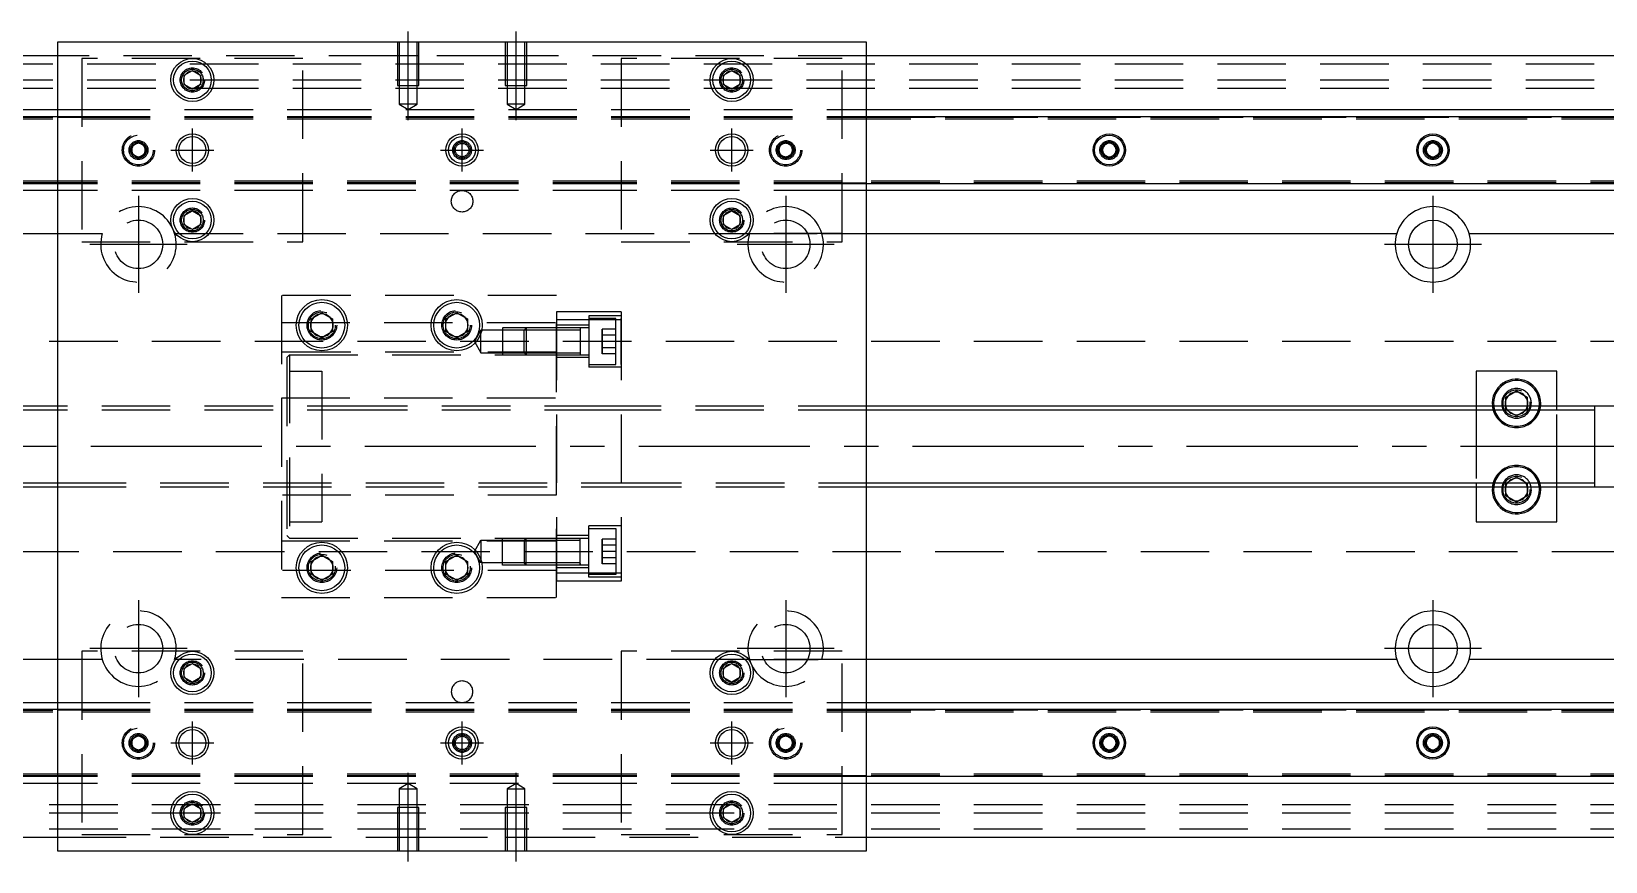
# Model space of a CAD drawing. Extents: x -12 to 725, y -279 to 77.
# Drawn here: x 180.2 to 472, y -77 to 77 of the extents above; entities that cross this region are included whole.
import ezdxf

# ---------------------------------------------------------------- set-up
doc = ezdxf.new("R2010")
doc.units = 0
doc.linetypes.add('CENTER', pattern=[50.8, 31.75, -6.35, 6.35, -6.35])
doc.linetypes.add('DASHED', pattern=[19.05, 12.7, -6.35])
doc.layers.get('0').update_dxf_attribs({"linetype": 'CONTINUOUS'})
doc.layers.add('CENTER', color=1, linetype='CENTER')

msp = doc.modelspace()

# ---------------------------------------------------------------- linework, layer by layer
at = {"color": 7, "linetype": 'CONTINUOUS'}
for p, q in [((185, 75), (185, -75)), ((335, 75), (185, 75)), ((335, -75), (335, 75)), ((185, 72.5), (0, 72.5)), ((520, 72.5), (335, 72.5)), ((208.5, 68.866026), (210, 69.73205)), ((208.5, 67.133974), (208.5, 68.866026)), ((210, 66.26795), (208.5, 67.133974)), ((210, 69.73205), (211.5, 68.866026)), ((211.5, 67.133974), (210, 66.26795)), ((211.5, 68.866026), (211.5, 67.133974)), ((308.5, 68.866026), (310, 69.73205)), ((308.5, 67.133974), (308.5, 68.866026)), ((310, 66.26795), (308.5, 67.133974)), ((310, 69.73205), (311.5, 68.866026)), ((311.5, 67.133974), (310, 66.26795)), ((311.5, 68.866026), (311.5, 67.133974)), ((0, 62.5), (185, 62.5)), ((335, 62.5), (520, 62.5)), ((0, 61.247728), (185, 61.247728)), ((335, 61.247728), (520, 61.247728)), ((378.75, 55.721688), (380, 56.443376)), ((378.75, 54.278312), (378.75, 55.721688)), ((380, 56.443376), (381.25, 55.721688)), ((381.25, 55.721688), (381.25, 54.278312)), ((438.75, 55.721688), (440, 56.443376)), ((438.75, 54.278312), (438.75, 55.721688)), ((440, 56.443376), (441.25, 55.721688)), ((441.25, 55.721688), (441.25, 54.278312)), ((380, 53.556624), (378.75, 54.278312)), ((381.25, 54.278312), (380, 53.556624)), ((440, 53.556624), (438.75, 54.278312)), ((441.25, 54.278312), (440, 53.556624)), ((185, 48.752272), (0, 48.752272)), ((185, 47.5), (0, 47.5)), ((520, 48.752272), (335, 48.752272)), ((520, 47.5), (335, 47.5)), ((208.5, 42.866026), (210, 43.73205)), ((208.5, 41.133974), (208.5, 42.866026)), ((210, 40.26795), (208.5, 41.133974)), ((210, 43.73205), (211.5, 42.866026)), ((211.5, 41.133974), (210, 40.26795)), ((211.5, 42.866026), (211.5, 41.133974)), ((308.5, 42.866026), (310, 43.73205)), ((308.5, 41.133974), (308.5, 42.866026)), ((310, 40.26795), (308.5, 41.133974)), ((310, 43.73205), (311.5, 42.866026)), ((311.5, 41.133974), (310, 40.26795)), ((311.5, 42.866026), (311.5, 41.133974)), ((86.708204, 39.5), (185, 39.5)), ((335, 39.5), (433.291796, 39.5)), ((446.708204, 39.5), (520, 39.5)), ((232, 23.6547), (234, 24.809402)), ((232, 21.3453), (232, 23.6547)), ((234, 24.809402), (236, 23.6547)), ((236, 23.6547), (236, 21.3453)), ((257, 23.6547), (259, 24.809402)), ((257, 21.3453), (257, 23.6547)), ((259, 24.809402), (261, 23.6547)), ((261, 23.6547), (261, 21.3453)), ((234, 20.190598), (232, 21.3453)), ((236, 21.3453), (234, 20.190598)), ((259, 20.190598), (257, 21.3453)), ((261, 21.3453), (259, 20.190598)), ((463, 14), (448, 14)), ((448, 14), (448, 7.5)), ((463, 7.5), (463, 14)), ((453.5, 9.1547), (455.5, 10.309402)), ((453.5, 7.5), (453.5, 9.1547)), ((455.5, 10.309402), (457.5, 9.1547)), ((457.5, 9.1547), (457.5, 7.5)), ((185, 7.5), (40.5, 7.5)), ((470, 7.5), (335, 7.5)), ((470, 7.5), (469.995, 7.5)), ((470, -7.500006), (470, 7.500006)), ((470, 6.75), (470, 7.500006)), ((470, 6.951128), (470, 7.5)), ((475, 7.5), (470, 7.5)), ((470.005, 7.5), (470, 7.5)), ((470, -6.951128), (470, 6.951128)), ((470, -6.75), (470, 6.75)), ((40.5, -7.5), (185, -7.5)), ((335, -7.5), (470, -7.5)), ((448, -7.5), (448, -14)), ((453.5, -9.1547), (453.5, -7.5)), ((457.5, -7.5), (457.5, -9.1547)), ((463, -14), (463, -7.5)), ((469.995, -7.5), (470, -7.5)), ((470, -7.500006), (470, -6.75)), ((470, -7.5), (470, -6.951128)), ((470, -7.5), (475, -7.5)), ((470, -7.5), (470.005, -7.5)), ((455.5, -10.309402), (453.5, -9.1547)), ((457.5, -9.1547), (455.5, -10.309402)), ((448, -14), (463, -14)), ((232, -21.3453), (234, -20.190598)), ((234, -20.190598), (236, -21.3453)), ((257, -21.3453), (259, -20.190598)), ((259, -20.190598), (261, -21.3453)), ((232, -23.6547), (232, -21.3453)), ((236, -21.3453), (236, -23.6547)), ((257, -23.6547), (257, -21.3453)), ((261, -21.3453), (261, -23.6547)), ((234, -24.809402), (232, -23.6547)), ((236, -23.6547), (234, -24.809402)), ((259, -24.809402), (257, -23.6547)), ((261, -23.6547), (259, -24.809402)), ((185, -39.5), (86.708204, -39.5)), ((208.5, -41.133974), (210, -40.26795)), ((210, -40.26795), (211.5, -41.133974)), ((308.5, -41.133974), (310, -40.26795)), ((310, -40.26795), (311.5, -41.133974)), ((433.291796, -39.5), (335, -39.5)), ((520, -39.5), (446.708204, -39.5)), ((208.5, -42.866026), (208.5, -41.133974)), ((210, -43.73205), (208.5, -42.866026)), ((211.5, -42.866026), (210, -43.73205)), ((211.5, -41.133974), (211.5, -42.866026)), ((308.5, -42.866026), (308.5, -41.133974)), ((310, -43.73205), (308.5, -42.866026)), ((311.5, -42.866026), (310, -43.73205)), ((311.5, -41.133974), (311.5, -42.866026)), ((0, -47.5), (185, -47.5)), ((0, -48.752272), (185, -48.752272)), ((335, -47.5), (520, -47.5)), ((335, -48.752272), (520, -48.752272)), ((378.75, -54.278312), (380, -53.556624)), ((378.75, -55.721688), (378.75, -54.278312)), ((380, -53.556624), (381.25, -54.278312)), ((381.25, -54.278312), (381.25, -55.721688)), ((438.75, -54.278312), (440, -53.556624)), ((438.75, -55.721688), (438.75, -54.278312)), ((440, -53.556624), (441.25, -54.278312)), ((441.25, -54.278312), (441.25, -55.721688)), ((380, -56.443376), (378.75, -55.721688)), ((381.25, -55.721688), (380, -56.443376)), ((440, -56.443376), (438.75, -55.721688)), ((441.25, -55.721688), (440, -56.443376)), ((185, -61.247728), (0, -61.247728)), ((520, -61.247728), (335, -61.247728)), ((185, -62.5), (0, -62.5)), ((520, -62.5), (335, -62.5)), ((208.5, -67.133974), (210, -66.26795)), ((210, -66.26795), (211.5, -67.133974)), ((308.5, -67.133974), (310, -66.26795)), ((310, -66.26795), (311.5, -67.133974)), ((208.5, -68.866026), (208.5, -67.133974)), ((210, -69.73205), (208.5, -68.866026)), ((211.5, -68.866026), (210, -69.73205)), ((211.5, -67.133974), (211.5, -68.866026)), ((308.5, -68.866026), (308.5, -67.133974)), ((310, -69.73205), (308.5, -68.866026)), ((311.5, -68.866026), (310, -69.73205)), ((311.5, -67.133974), (311.5, -68.866026)), ((0, -72.5), (185, -72.5)), ((335, -72.5), (520, -72.5)), ((185, -75), (335, -75))]:
    msp.add_line(p, q, dxfattribs=at)
at = {"color": 3, "linetype": 'DASHED'}
for p, q in [((248.000006, 75), (248.000006, 67)), ((248.35, 75), (248.35, 67)), ((251.65, 67), (251.65, 75)), ((251.999994, 67), (251.999994, 75)), ((268.000006, 75), (268.000006, 67)), ((268.35, 75), (268.35, 67)), ((271.65, 67), (271.65, 75)), ((271.999994, 67), (271.999994, 75)), ((0, 71), (520, 71)), ((248.000006, 72.5), (185, 72.5)), ((230.5, 72), (189.5, 72)), ((189.5, 72), (189.5, 38)), ((230.5, 38), (230.5, 72)), ((251.999994, 72.5), (248.000006, 72.5)), ((268.000006, 72.5), (251.999994, 72.5)), ((271.999994, 72.5), (268.000006, 72.5)), ((335, 72.5), (271.999994, 72.5)), ((289.5, 72), (289.5, 38)), ((330.5, 72), (289.5, 72)), ((330.5, 38), (330.5, 72)), ((0, 68), (520, 68)), ((211.973226, 68.326156), (212, 68)), ((311.973226, 68.326156), (312, 68)), ((0, 66.5), (520, 66.5)), ((248.000006, 67), (251.999994, 67)), ((248.35, 67), (248.35, 63.5)), ((251.65, 63.5), (251.65, 67)), ((268.000006, 67), (271.999994, 67)), ((268.35, 67), (268.35, 63.5)), ((271.65, 63.5), (271.65, 67)), ((185, 62.5), (189.5, 62.5)), ((189.5, 62.5), (230.5, 62.5)), ((230.5, 62.5), (289.5, 62.5)), ((251.65, 63.5), (248.35, 63.5)), ((248.35, 63.5), (250, 62.547372)), ((250, 62.547372), (251.65, 63.5)), ((271.65, 63.5), (268.35, 63.5)), ((268.35, 63.5), (270, 62.547372)), ((270, 62.547372), (271.65, 63.5)), ((289.5, 62.5), (330.5, 62.5)), ((330.5, 62.5), (335, 62.5)), ((0, 61.1147), (185, 61.1147)), ((0, 61.1), (189.5, 61.1)), ((0, 60.8), (189.5, 60.8)), ((185, 61.247728), (189.5, 61.247728)), ((185, 61.1147), (189.5, 61.1147)), ((189.5, 61.247728), (230.5, 61.247728)), ((189.5, 61.1147), (230.5, 61.1147)), ((189.5, 61.1), (230.5, 61.1)), ((189.5, 60.8), (230.5, 60.8)), ((230.5, 61.247728), (289.5, 61.247728)), ((230.5, 61.1147), (289.5, 61.1147)), ((230.5, 61.1), (289.5, 61.1)), ((230.5, 60.8), (289.5, 60.8)), ((289.5, 61.247728), (330.5, 61.247728)), ((289.5, 61.1147), (330.5, 61.1147)), ((289.5, 61.1), (330.5, 61.1)), ((289.5, 60.8), (330.5, 60.8)), ((330.5, 61.247728), (335, 61.247728)), ((330.5, 61.1147), (335, 61.1147)), ((330.5, 61.1), (520, 61.1)), ((330.5, 60.8), (520, 60.8)), ((335, 61.1147), (520, 61.1147)), ((198.75, 55.721688), (200, 56.443376)), ((198.75, 54.278312), (198.75, 55.721688)), ((200, 56.443376), (201.25, 55.721688)), ((201.25, 55.721688), (201.25, 54.278312)), ((318.75, 55.721688), (320, 56.443376)), ((318.75, 54.278312), (318.75, 55.721688)), ((320, 56.443376), (321.25, 55.721688)), ((321.25, 55.721688), (321.25, 54.278312)), ((198.5, 55), (198.52041, 55.24661)), ((200, 53.556624), (198.75, 54.278312)), ((201.25, 54.278312), (200, 53.556624)), ((318.5, 55), (318.52041, 55.24661)), ((320, 53.556624), (318.75, 54.278312)), ((321.25, 54.278312), (320, 53.556624)), ((378.5, 55), (378.52041, 55.24661)), ((438.5, 55), (438.52041, 55.24661)), ((189.5, 49.2), (0, 49.2)), ((189.5, 48.9), (0, 48.9)), ((185, 48.8853), (0, 48.8853)), ((189.5, 48.8853), (185, 48.8853)), ((189.5, 48.752272), (185, 48.752272)), ((189.5, 47.5), (185, 47.5)), ((230.5, 49.2), (189.5, 49.2)), ((230.5, 48.9), (189.5, 48.9)), ((230.5, 48.8853), (189.5, 48.8853)), ((230.5, 48.752272), (189.5, 48.752272)), ((230.5, 47.5), (189.5, 47.5)), ((289.5, 49.2), (230.5, 49.2)), ((289.5, 48.9), (230.5, 48.9)), ((289.5, 48.8853), (230.5, 48.8853)), ((289.5, 48.752272), (230.5, 48.752272)), ((289.5, 47.5), (230.5, 47.5)), ((330.5, 49.2), (289.5, 49.2)), ((330.5, 48.9), (289.5, 48.9)), ((330.5, 48.8853), (289.5, 48.8853)), ((330.5, 48.752272), (289.5, 48.752272)), ((330.5, 47.5), (289.5, 47.5)), ((520, 49.2), (330.5, 49.2)), ((520, 48.9), (330.5, 48.9)), ((335, 48.8853), (330.5, 48.8853)), ((335, 48.752272), (330.5, 48.752272)), ((335, 47.5), (330.5, 47.5)), ((520, 48.8853), (335, 48.8853)), ((208, 42), (208.030168, 42.346066)), ((311.973226, 42.326156), (312, 42)), ((185, 39.5), (193.291796, 39.5)), ((189.5, 38), (230.5, 38)), ((206.708204, 39.5), (306.877502, 39.5)), ((289.5, 38), (330.5, 38)), ((306.877502, 39.5), (307.55051, 39.5)), ((307.55051, 39.5), (312.44949, 39.5)), ((312.44949, 39.5), (313.122498, 39.5)), ((313.122498, 39.5), (330.5, 39.5)), ((330.5, 39.5), (313.291796, 39.5)), ((326.708204, 39.5), (335, 39.5)), ((226.5, 28), (226.5, -28)), ((277.5, 28), (226.5, 28)), ((277.5, -28), (277.5, 28)), ((277.5, 25), (277.5, -25)), ((289.5, 25), (277.5, 25)), ((289.5, 23.49468), (277.5, 23.49468)), ((283.5, 24.235572), (283.5, 14.735572)), ((289.5, 24.235572), (283.5, 24.235572)), ((288.5, 23.735571), (283.5, 23.735571)), ((288.5, 15.235572), (288.5, 23.735572)), ((289.5, 25), (289.5, -25)), ((289.5, 15.235571), (289.5, 23.735571)), ((226.5, 23), (277.5, 23)), ((231.5, 22.5), (231.512884, 22.753488)), ((256.5, 22.5), (256.52689, 22.865682)), ((263.500001, 21.585571), (262.287565, 19.485571)), ((269.4, 21.585571), (263.5, 21.585571)), ((263.500001, 17.385571), (263.500001, 21.585571)), ((272.4, 21.985565), (267.5, 21.985565)), ((267.5, 21.971141), (267.5, 16.985576)), ((272, 21.585571), (269.4, 21.585571)), ((271.9, 21.985571), (271.5, 21.585571)), ((271.5, 17.385571), (271.5, 21.585571)), ((271.9, 21.985571), (271.9, 16.985571)), ((281.9, 21.585571), (272, 21.585571)), ((283.5, 21.985565), (272.4, 21.985565)), ((283.5, 22.485571), (277.5, 22.485571)), ((281.9, 21.985571), (281.9, 16.985571)), ((286, 20.640272), (286, 21.794972)), ((286, 21.794972), (286, 20.640272)), ((288.5, 21.794972), (286, 21.794972)), ((288.5, 20.640272), (286, 20.640272)), ((286, 18.330872), (286, 20.640272)), ((286, 20.640272), (286, 18.330872)), ((520, 19.5), (61.969694, 19.5)), ((262.287565, 19.485571), (263.500001, 17.385571)), ((288.5, 18.330872), (286, 18.330872)), ((286, 17.17617), (286, 18.330872)), ((286, 18.330872), (286, 17.17617)), ((277.5, 17.5), (226.5, 17.5)), ((227.5, 16.5), (228, 17)), ((227.5, 16.5), (227.5, -16.5)), ((228, 17), (278, 17)), ((228, 17), (228, -17)), ((263.500001, 17.385571), (269.4, 17.385571)), ((267.5, 16.985575), (272.4, 16.985575)), ((269.4, 17.385571), (272, 17.385571)), ((271.5, 17.385571), (271.9, 16.985571)), ((272, 17.385571), (281.9, 17.385571)), ((272.4, 16.985575), (283.5, 16.985575)), ((283.5, 16.485571), (277.5, 16.485571)), ((283.5, 15.235572), (288.5, 15.235572)), ((289.5, 14.735572), (283.5, 14.735572)), ((288.5, 17.17617), (286, 17.17617)), ((228, 14), (234, 14)), ((234, 14), (234, -14)), ((226.5, 9), (277.5, 9)), ((244, 7.5), (185, 7.5)), ((244, 6.75), (185, 6.75)), ((288, 7.5), (244, 7.5)), ((288, 6.75), (244, 6.75)), ((335, 7.5), (288, 7.5)), ((335, 6.75), (288, 6.75)), ((448, 7.5), (448, 6.75)), ((448, 6.75), (448, -6.75)), ((453.5, 6.8453), (453.5, 7.5)), ((453.665064, 6.75), (453.5, 6.8453)), ((455.5, 5.690598), (453.665064, 6.75)), ((457.334936, 6.75), (455.5, 5.690598)), ((457.5, 6.8453), (457.334936, 6.75)), ((457.5, 7.5), (457.5, 6.8453)), ((457.983582, 8.286038), (458, 8)), ((463, 6.75), (463, 7.5)), ((463, -6.75), (463, 6.75)), ((453.665064, -6.75), (455.5, -5.690598)), ((455.5, -5.690598), (457.334936, -6.75)), ((185, -6.75), (244, -6.75)), ((185, -7.5), (244, -7.5)), ((244, -6.75), (288, -6.75)), ((244, -7.5), (288, -7.5)), ((288, -6.75), (335, -6.75)), ((288, -7.5), (335, -7.5)), ((448, -6.75), (448, -7.5)), ((453, -8), (453.018502, -7.696412)), ((453.5, -6.8453), (453.665064, -6.75)), ((453.5, -7.5), (453.5, -6.8453)), ((457.334936, -6.75), (457.5, -6.8453)), ((457.5, -6.8453), (457.5, -7.5)), ((463, -7.5), (463, -6.75)), ((277.5, -9), (226.5, -9)), ((228, -14), (234, -14)), ((226.5, -17.5), (277.5, -17.5)), ((228, -17), (227.5, -16.5)), ((228, -17), (277.5, -17)), ((262.287565, -19.485571), (263.500001, -17.385571)), ((263.500001, -17.385571), (263.500001, -21.585571)), ((263.500001, -17.385571), (269.4, -17.385571)), ((267.5, -21.985566), (267.5, -16.985575)), ((267.5, -16.985575), (272.4, -16.985575)), ((269.4, -17.385571), (272, -17.385571)), ((271.499979, -17.385571), (271.899979, -16.985571)), ((271.499979, -17.385571), (271.499979, -21.585571)), ((271.899979, -21.985571), (271.899979, -16.985571)), ((272, -17.385571), (281.9, -17.385572)), ((272.4, -16.985575), (283.5, -16.985575)), ((283.5, -16.485572), (277.5, -16.485572)), ((281.9, -21.985571), (281.9, -16.985571)), ((283.5, -24.235572), (283.5, -14.735572)), ((289.5, -14.735572), (283.5, -14.735572)), ((283.5, -15.235571), (288.5, -15.235571)), ((286, -18.330872), (286, -17.17617)), ((286, -17.17617), (286, -18.330872)), ((288.5, -17.17617), (286, -17.17617)), ((288.5, -15.235571), (288.5, -23.735571)), ((61.969694, -19.5), (520, -19.5)), ((263.500001, -21.585571), (262.287565, -19.485571)), ((288.5, -18.330872), (286, -18.330872)), ((286, -20.640272), (286, -18.330872)), ((286, -18.330872), (286, -20.640272)), ((288.5, -19.485571), (286, -19.485571)), ((277.5, -23), (226.5, -23)), ((236.483582, -22.213962), (236.5, -22.5)), ((261.483582, -22.213962), (261.5, -22.5)), ((269.4, -21.585571), (263.66115, -21.585571)), ((272.4, -21.985565), (267.5, -21.985565)), ((272, -21.585571), (269.4, -21.585571)), ((271.899979, -21.985571), (271.499979, -21.585571)), ((281.9, -21.585571), (272, -21.585571)), ((283.5, -21.985565), (272.4, -21.985565)), ((283.5, -22.485572), (277.5, -22.485572)), ((281.9, -21.728173), (281.9, -21.985571)), ((288.5, -20.640272), (286, -20.640272)), ((286, -21.794972), (286, -20.640272)), ((286, -20.640272), (286, -21.794972)), ((288.5, -21.794972), (286, -21.794972)), ((289.5, -23.49468), (277.5, -23.49468)), ((289.5, -25), (277.5, -25)), ((288.5, -23.735571), (283.5, -23.735571)), ((289.5, -24.235572), (283.5, -24.235572)), ((226.5, -28), (277.5, -28)), ((193.291796, -39.5), (185, -39.5)), ((230.5, -38), (189.5, -38)), ((189.5, -38), (189.5, -72)), ((306.877502, -39.5), (206.708204, -39.5)), ((230.5, -72), (230.5, -38)), ((330.5, -38), (289.5, -38)), ((289.5, -38), (289.5, -72)), ((307.55051, -39.5), (306.877502, -39.5)), ((312.44949, -39.5), (307.55051, -39.5)), ((313.122498, -39.5), (312.44949, -39.5)), ((330.5, -39.5), (313.122498, -39.5)), ((313.291796, -39.5), (330.5, -39.5)), ((335, -39.5), (326.708204, -39.5)), ((330.5, -72), (330.5, -38)), ((208, -42), (208.030168, -41.653934)), ((311.973226, -41.673844), (312, -42)), ((0, -48.8853), (185, -48.8853)), ((0, -48.9), (189.5, -48.9)), ((0, -49.2), (189.5, -49.2)), ((185, -47.5), (189.5, -47.5)), ((185, -48.752272), (189.5, -48.752272)), ((185, -48.8853), (189.5, -48.8853)), ((189.5, -47.5), (230.5, -47.5)), ((189.5, -48.752272), (230.5, -48.752272)), ((189.5, -48.8853), (230.5, -48.8853)), ((189.5, -48.9), (230.5, -48.9)), ((189.5, -49.2), (230.5, -49.2)), ((230.5, -47.5), (289.5, -47.5)), ((230.5, -48.752272), (289.5, -48.752272)), ((230.5, -48.8853), (289.5, -48.8853)), ((230.5, -48.9), (289.5, -48.9)), ((230.5, -49.2), (289.5, -49.2)), ((289.5, -47.5), (330.5, -47.5)), ((289.5, -48.752272), (330.5, -48.752272)), ((289.5, -48.8853), (330.5, -48.8853)), ((289.5, -48.9), (330.5, -48.9)), ((289.5, -49.2), (330.5, -49.2)), ((330.5, -47.5), (335, -47.5)), ((330.5, -48.752272), (335, -48.752272)), ((330.5, -48.8853), (335, -48.8853)), ((330.5, -48.9), (520, -48.9)), ((330.5, -49.2), (520, -49.2)), ((335, -48.8853), (520, -48.8853)), ((198.5, -55), (198.52041, -54.75339)), ((198.75, -54.278312), (200, -53.556624)), ((198.75, -55.721688), (198.75, -54.278312)), ((200, -53.556624), (201.25, -54.278312)), ((201.25, -54.278312), (201.25, -55.721688)), ((318.75, -54.278312), (320, -53.556624)), ((318.75, -55.721688), (318.75, -54.278312)), ((320, -53.556624), (321.25, -54.278312)), ((321.25, -54.278312), (321.25, -55.721688)), ((321.477374, -54.74045), (321.5, -55)), ((381.477374, -54.74045), (381.5, -55)), ((441.477374, -54.74045), (441.5, -55)), ((200, -56.443376), (198.75, -55.721688)), ((201.25, -55.721688), (200, -56.443376)), ((320, -56.443376), (318.75, -55.721688)), ((321.25, -55.721688), (320, -56.443376)), ((189.5, -60.8), (0, -60.8)), ((189.5, -61.1), (0, -61.1)), ((185, -61.1147), (0, -61.1147)), ((189.5, -61.1147), (185, -61.1147)), ((189.5, -61.247728), (185, -61.247728)), ((230.5, -60.8), (189.5, -60.8)), ((230.5, -61.1), (189.5, -61.1)), ((230.5, -61.1147), (189.5, -61.1147)), ((230.5, -61.247728), (189.5, -61.247728)), ((289.5, -60.8), (230.5, -60.8)), ((289.5, -61.1), (230.5, -61.1)), ((289.5, -61.1147), (230.5, -61.1147)), ((289.5, -61.247728), (230.5, -61.247728)), ((330.5, -60.8), (289.5, -60.8)), ((330.5, -61.1), (289.5, -61.1)), ((330.5, -61.1147), (289.5, -61.1147)), ((330.5, -61.247728), (289.5, -61.247728)), ((520, -60.8), (330.5, -60.8)), ((520, -61.1), (330.5, -61.1)), ((335, -61.1147), (330.5, -61.1147)), ((335, -61.247728), (330.5, -61.247728)), ((520, -61.1147), (335, -61.1147)), ((189.5, -62.5), (185, -62.5)), ((230.5, -62.5), (189.5, -62.5)), ((289.5, -62.5), (230.5, -62.5)), ((250, -62.547372), (248.35, -63.5)), ((248.35, -63.5), (250, -63.5)), ((248.35, -63.5), (248.35, -67)), ((251.65, -63.5), (250, -62.547372)), ((250, -63.5), (251.65, -63.5)), ((251.65, -67), (251.65, -63.5)), ((270, -62.547372), (268.35, -63.5)), ((268.35, -63.5), (270, -63.5)), ((268.35, -63.5), (268.35, -67)), ((271.65, -63.5), (270, -62.547372)), ((270, -63.5), (271.65, -63.5)), ((271.65, -67), (271.65, -63.5)), ((330.5, -62.5), (289.5, -62.5)), ((335, -62.5), (330.5, -62.5)), ((520, -66.5), (0, -66.5)), ((251.999994, -67), (248.000006, -67)), ((248.000006, -67), (248.000006, -75)), ((248.35, -67), (248.35, -75)), ((251.65, -75), (251.65, -67)), ((251.999994, -75), (251.999994, -67)), ((271.999994, -67), (268.000006, -67)), ((268.000006, -67), (268.000006, -75)), ((268.35, -67), (268.35, -75)), ((271.65, -75), (271.65, -67)), ((271.999994, -75), (271.999994, -67)), ((520, -68), (0, -68)), ((211.973226, -67.673844), (212, -68)), ((311.973226, -67.673844), (312, -68)), ((520, -71), (0, -71)), ((185, -72.5), (248.000006, -72.5)), ((189.5, -72), (230.5, -72)), ((248.000006, -72.5), (251.999994, -72.5)), ((251.999994, -72.5), (268.000006, -72.5)), ((268.000006, -72.5), (271.999994, -72.5)), ((271.999994, -72.5), (335, -72.5)), ((289.5, -72), (330.5, -72))]:
    msp.add_line(p, q, dxfattribs=at)
at = {"color": 3, "linetype": 'CONTINUOUS'}
for p, q in [((185, 6.75), (40.5, 6.75)), ((470, 6.75), (335, 6.75)), ((40.5, -6.75), (185, -6.75)), ((335, -6.75), (470, -6.75))]:
    msp.add_line(p, q, dxfattribs=at)
at = {"color": 7, "linetype": 'CONTINUOUS'}
for centre, radius in [((210, 68), 4), ((210, 68), 3.5), ((310, 68), 4), ((310, 68), 3.5), ((210, 55), 2.5), ((260, 55), 3), ((260, 55), 2.5), ((310, 55), 2.5), ((380, 55), 3), ((380, 55), 2.75), ((440, 55), 3), ((440, 55), 2.75), ((210, 42), 4), ((210, 42), 3.5), ((310, 42), 4), ((310, 42), 3.5), ((440, 37.5), 4.5), ((234, 22.5), 4.75), ((234, 22.5), 4.25), ((259, 22.5), 4.75), ((259, 22.5), 4.25), ((234, -22.5), 4.75), ((234, -22.5), 4.25), ((259, -22.5), 4.75), ((259, -22.5), 4.25), ((440, -37.5), 4.5), ((210, -42), 4), ((210, -42), 3.5), ((310, -42), 4), ((310, -42), 3.5), ((210, -55), 2.5), ((260, -55), 3), ((260, -55), 2.5), ((310, -55), 2.5), ((380, -55), 3), ((380, -55), 2.75), ((440, -55), 3), ((440, -55), 2.75), ((210, -68), 4), ((310, -68), 4), ((210, -68), 3.5), ((310, -68), 3.5)]:
    msp.add_circle(centre, radius, dxfattribs=at)
at = {"color": 3, "linetype": 'DASHED'}
for centre, radius in [((210, 68), 2.25), ((310, 68), 2.25), ((210, 68), 2), ((310, 68), 2), ((200, 55), 3), ((200, 55), 2.75), ((200, 55), 1.75), ((200, 55), 1.5), ((260, 55), 1.75), ((260, 55), 1.5), ((260, 55), 1.25), ((320, 55), 3), ((320, 55), 2.75), ((320, 55), 1.75), ((320, 55), 1.5), ((380, 55), 1.75), ((380, 55), 1.5), ((440, 55), 1.75), ((440, 55), 1.5), ((260, 45.5), 2), ((210, 42), 2.25), ((210, 42), 2), ((310, 42), 2.25), ((310, 42), 2), ((200, 37.5), 4.5), ((320, 37.5), 4.5), ((234, 22.5), 2.75), ((234, 22.5), 2.5), ((259, 22.5), 2.75), ((259, 22.5), 2.5), ((455.5, 8), 2.5), ((455.5, -8), 2.5), ((234, -22.5), 2.75), ((234, -22.5), 2.5), ((259, -22.5), 2.75), ((259, -22.5), 2.5), ((200, -37.5), 4.5), ((320, -37.5), 4.5), ((210, -42), 2.25), ((210, -42), 2), ((310, -42), 2.25), ((310, -42), 2), ((200, -55), 3), ((200, -55), 2.75), ((320, -55), 3), ((320, -55), 2.75), ((200, -55), 1.75), ((200, -55), 1.5), ((260, -55), 1.75), ((260, -55), 1.5), ((260, -55), 1.25), ((320, -55), 1.75), ((320, -55), 1.5), ((380, -55), 1.75), ((380, -55), 1.5), ((440, -55), 1.75), ((440, -55), 1.5), ((210, -68), 2.25), ((210, -68), 2), ((310, -68), 2.25), ((310, -68), 2)]:
    msp.add_circle(centre, radius, dxfattribs=at)
at = {"color": 3, "linetype": 'CONTINUOUS'}
for centre in [(210, 55), (310, 55), (210, -55), (310, -55)]:
    msp.add_circle(centre, 3, dxfattribs=at)
at = {"color": 7, "linetype": 'CONTINUOUS'}
for centre, radius, start, end in [((210, 68), 1.65, 155.380023, 180), ((210, 68), 1.65, 180, 204.619977), ((210, 68), 1.65, 144.619977, 155.380023), ((210, 68), 1.65, 204.619977, 215.380023), ((210, 68), 1.65, 95.380023, 144.619977), ((210, 68), 1.65, 84.619977, 95.380023), ((210, 68), 1.65, 35.380023, 84.619977), ((210, 68), 1.65, 24.619977, 35.380023), ((210, 68), 1.65, 324.619977, 335.380023), ((210, 68), 1.65, 335.380023, 24.619977), ((310, 68), 1.65, 155.380023, 180), ((310, 68), 1.65, 180, 204.619977), ((310, 68), 1.65, 144.619977, 155.380023), ((310, 68), 1.65, 204.619977, 215.380023), ((310, 68), 1.65, 95.380023, 144.619977), ((310, 68), 1.65, 84.619977, 95.380023), ((310, 68), 1.65, 35.380023, 84.619977), ((310, 68), 1.65, 24.619977, 35.380023), ((310, 68), 1.65, 324.619977, 335.380023), ((310, 68), 1.65, 335.380023, 24.619977), ((210, 68), 1.65, 215.380023, 264.619977), ((210, 68), 1.65, 264.619977, 275.380023), ((210, 68), 1.65, 275.380023, 324.619977), ((310, 68), 1.65, 215.380023, 264.619977), ((310, 68), 1.65, 264.619977, 275.380023), ((310, 68), 1.65, 275.380023, 324.619977), ((380, 55), 1.25, 120, 180), ((380, 55), 1.25, 60, 120), ((380, 55), 1.25, 0, 60), ((440, 55), 1.25, 120, 180), ((440, 55), 1.25, 60, 120), ((440, 55), 1.25, 0, 60), ((380, 55), 1.25, 180, 240), ((380, 55), 1.25, 240, 300), ((380, 55), 1.25, 300, 0), ((440, 55), 1.25, 180, 240), ((440, 55), 1.25, 240, 300), ((440, 55), 1.25, 300, 0), ((440, 37.5), 7, 16.60155, 163.39845), ((210, 42), 1.65, 155.380023, 180), ((210, 42), 1.65, 180, 204.619977), ((210, 42), 1.65, 144.619977, 155.380023), ((210, 42), 1.65, 204.619977, 215.380023), ((210, 42), 1.65, 95.380023, 144.619977), ((210, 42), 1.65, 215.380023, 264.619977), ((210, 42), 1.65, 84.619977, 95.380023), ((210, 42), 1.65, 35.380023, 84.619977), ((210, 42), 1.65, 275.380023, 324.619977), ((210, 42), 1.65, 24.619977, 35.380023), ((210, 42), 1.65, 324.619977, 335.380023), ((210, 42), 1.65, 335.380023, 24.619977), ((310, 42), 1.65, 155.380023, 180), ((310, 42), 1.65, 180, 204.619977), ((310, 42), 1.65, 144.619977, 155.380023), ((310, 42), 1.65, 204.619977, 215.380023), ((310, 42), 1.65, 95.380023, 144.619977), ((310, 42), 1.65, 215.380023, 264.619977), ((310, 42), 1.65, 84.619977, 95.380023), ((310, 42), 1.65, 35.380023, 84.619977), ((310, 42), 1.65, 275.380023, 324.619977), ((310, 42), 1.65, 24.619977, 35.380023), ((310, 42), 1.65, 324.619977, 335.380023), ((310, 42), 1.65, 335.380023, 24.619977), ((210, 42), 1.65, 264.619977, 275.380023), ((310, 42), 1.65, 264.619977, 275.380023), ((440, 37.5), 7, 163.39845, 16.60155), ((234, 22.5), 2.1, 137.75279, 162.24721), ((234, 22.5), 2.1, 102.24721, 137.75279), ((234, 22.5), 2.1, 77.75279, 102.24721), ((234, 22.5), 2.1, 42.24721, 77.75279), ((234, 22.5), 2.1, 17.75279, 42.24721), ((259, 22.5), 2.1, 137.75279, 162.24721), ((259, 22.5), 2.1, 102.24721, 137.75279), ((259, 22.5), 2.1, 77.75279, 102.24721), ((259, 22.5), 2.1, 42.24721, 77.75279), ((259, 22.5), 2.1, 17.75279, 42.24721), ((234, 22.5), 2.1, 162.24721, 180), ((234, 22.5), 2.1, 180, 197.75279), ((234, 22.5), 2.1, 197.75279, 222.24721), ((234, 22.5), 2.1, 222.24721, 257.75279), ((234, 22.5), 2.1, 257.75279, 282.24721), ((234, 22.5), 2.1, 282.24721, 317.75279), ((234, 22.5), 2.1, 317.75279, 342.24721), ((234, 22.5), 2.1, 342.24721, 17.75279), ((259, 22.5), 2.1, 162.24721, 180), ((259, 22.5), 2.1, 180, 197.75279), ((259, 22.5), 2.1, 197.75279, 222.24721), ((259, 22.5), 2.1, 222.24721, 257.75279), ((259, 22.5), 2.1, 257.75279, 282.24721), ((259, 22.5), 2.1, 282.24721, 317.75279), ((259, 22.5), 2.1, 317.75279, 342.24721), ((259, 22.5), 2.1, 342.24721, 17.75279), ((455.5, 8), 4.5, 0, 186.37937), ((455.5, 8), 4.25, 0, 186.756327), ((455.5, 8), 2.1, 137.75279, 162.24721), ((455.5, 8), 2.1, 102.24721, 137.75279), ((455.5, 8), 2.1, 77.75279, 102.24721), ((455.5, 8), 2.1, 42.24721, 77.75279), ((455.5, 8), 2.1, 17.75279, 42.24721), ((455.5, 8), 2.1, 162.24721, 180), ((455.5, 8), 2.1, 180, 193.774147), ((455.5, 8), 2.1, 193.774147, 197.75279), ((455.5, 8), 2.1, 197.75279, 216.529607), ((455.5, 8), 2.1, 216.529607, 222.24721), ((455.5, 8), 2.1, 222.24721, 257.75279), ((455.5, 8), 2.1, 257.75279, 282.24721), ((455.5, 8), 2.1, 282.24721, 317.75279), ((455.5, 8), 2.1, 317.75279, 323.470393), ((455.5, 8), 2.1, 323.470393, 342.24721), ((455.5, 8), 2.1, 346.225853, 17.75279), ((455.5, 8), 2.1, 342.24721, 346.225853), ((455.5, 8), 4.25, 353.243673, 0), ((455.5, 8), 4.5, 353.62063, 0), ((455.5, -8), 4.5, 173.62063, 0), ((455.5, -8), 4.25, 173.243673, 0), ((455.5, -8), 2.1, 166.225853, 180), ((455.5, -8), 2.1, 180, 197.75279), ((455.5, -8), 2.1, 162.24721, 166.225853), ((455.5, -8), 2.1, 143.470393, 162.24721), ((455.5, -8), 2.1, 197.75279, 222.24721), ((455.5, -8), 2.1, 137.75279, 143.470393), ((455.5, -8), 2.1, 102.24721, 137.75279), ((455.5, -8), 2.1, 77.75279, 102.24721), ((455.5, -8), 2.1, 42.24721, 77.75279), ((455.5, -8), 2.1, 36.529607, 42.24721), ((455.5, -8), 2.1, 317.75279, 342.24721), ((455.5, -8), 2.1, 17.75279, 36.529607), ((455.5, -8), 2.1, 13.774147, 17.75279), ((455.5, -8), 2.1, 342.24721, 13.774147), ((455.5, -8), 4.25, 0, 6.756327), ((455.5, -8), 4.5, 0, 6.37937), ((455.5, -8), 2.1, 222.24721, 257.75279), ((455.5, -8), 2.1, 257.75279, 282.24721), ((455.5, -8), 2.1, 282.24721, 317.75279), ((234, -22.5), 2.1, 77.75279, 102.24721), ((259, -22.5), 2.1, 77.75279, 102.24721), ((234, -22.5), 2.1, 162.24721, 180), ((234, -22.5), 2.1, 180, 197.75279), ((234, -22.5), 2.1, 137.75279, 162.24721), ((234, -22.5), 2.1, 197.75279, 222.24721), ((234, -22.5), 2.1, 102.24721, 137.75279), ((234, -22.5), 2.1, 42.24721, 77.75279), ((234, -22.5), 2.1, 17.75279, 42.24721), ((234, -22.5), 2.1, 317.75279, 342.24721), ((234, -22.5), 2.1, 342.24721, 17.75279), ((259, -22.5), 2.1, 162.24721, 180), ((259, -22.5), 2.1, 180, 197.75279), ((259, -22.5), 2.1, 137.75279, 162.24721), ((259, -22.5), 2.1, 197.75279, 222.24721), ((259, -22.5), 2.1, 102.24721, 137.75279), ((259, -22.5), 2.1, 42.24721, 77.75279), ((259, -22.5), 2.1, 17.75279, 42.24721), ((259, -22.5), 2.1, 317.75279, 342.24721), ((259, -22.5), 2.1, 342.24721, 17.75279), ((234, -22.5), 2.1, 222.24721, 257.75279), ((234, -22.5), 2.1, 257.75279, 282.24721), ((234, -22.5), 2.1, 282.24721, 317.75279), ((259, -22.5), 2.1, 222.24721, 257.75279), ((259, -22.5), 2.1, 257.75279, 282.24721), ((259, -22.5), 2.1, 282.24721, 317.75279), ((440, -37.5), 7, 343.39845, 196.60155), ((210, -42), 1.65, 95.380023, 144.619977), ((210, -42), 1.65, 84.619977, 95.380023), ((210, -42), 1.65, 35.380023, 84.619977), ((310, -42), 1.65, 95.380023, 144.619977), ((310, -42), 1.65, 84.619977, 95.380023), ((310, -42), 1.65, 35.380023, 84.619977), ((440, -37.5), 7, 196.60155, 343.39845), ((210, -42), 1.65, 155.380023, 180), ((210, -42), 1.65, 180, 204.619977), ((210, -42), 1.65, 144.619977, 155.380023), ((210, -42), 1.65, 204.619977, 215.380023), ((210, -42), 1.65, 215.380023, 264.619977), ((210, -42), 1.65, 264.619977, 275.380023), ((210, -42), 1.65, 275.380023, 324.619977), ((210, -42), 1.65, 24.619977, 35.380023), ((210, -42), 1.65, 324.619977, 335.380023), ((210, -42), 1.65, 335.380023, 24.619977), ((310, -42), 1.65, 155.380023, 180), ((310, -42), 1.65, 180, 204.619977), ((310, -42), 1.65, 144.619977, 155.380023), ((310, -42), 1.65, 204.619977, 215.380023), ((310, -42), 1.65, 215.380023, 264.619977), ((310, -42), 1.65, 264.619977, 275.380023), ((310, -42), 1.65, 275.380023, 324.619977), ((310, -42), 1.65, 24.619977, 35.380023), ((310, -42), 1.65, 324.619977, 335.380023), ((310, -42), 1.65, 335.380023, 24.619977), ((380, -55), 1.25, 120, 180), ((380, -55), 1.25, 180, 240), ((380, -55), 1.25, 60, 120), ((380, -55), 1.25, 0, 60), ((380, -55), 1.25, 300, 0), ((440, -55), 1.25, 120, 180), ((440, -55), 1.25, 180, 240), ((440, -55), 1.25, 60, 120), ((440, -55), 1.25, 0, 60), ((440, -55), 1.25, 300, 0), ((380, -55), 1.25, 240, 300), ((440, -55), 1.25, 240, 300), ((210, -68), 1.65, 144.619977, 155.380023), ((210, -68), 1.65, 95.380023, 144.619977), ((210, -68), 1.65, 84.619977, 95.380023), ((210, -68), 1.65, 35.380023, 84.619977), ((210, -68), 1.65, 24.619977, 35.380023), ((310, -68), 1.65, 144.619977, 155.380023), ((310, -68), 1.65, 95.380023, 144.619977), ((310, -68), 1.65, 84.619977, 95.380023), ((310, -68), 1.65, 35.380023, 84.619977), ((310, -68), 1.65, 24.619977, 35.380023), ((210, -68), 1.65, 155.380023, 180), ((210, -68), 1.65, 180, 204.619977), ((210, -68), 1.65, 204.619977, 215.380023), ((210, -68), 1.65, 215.380023, 264.619977), ((210, -68), 1.65, 264.619977, 275.380023), ((210, -68), 1.65, 275.380023, 324.619977), ((210, -68), 1.65, 324.619977, 335.380023), ((210, -68), 1.65, 335.380023, 24.619977), ((310, -68), 1.65, 155.380023, 180), ((310, -68), 1.65, 180, 204.619977), ((310, -68), 1.65, 204.619977, 215.380023), ((310, -68), 1.65, 215.380023, 264.619977), ((310, -68), 1.65, 264.619977, 275.380023), ((310, -68), 1.65, 275.380023, 324.619977), ((310, -68), 1.65, 324.619977, 335.380023), ((310, -68), 1.65, 335.380023, 24.619977)]:
    msp.add_arc(centre, radius, start, end, dxfattribs=at)
at = {"color": 3, "linetype": 'DASHED'}
for centre, radius, start, end in [((200, 55), 1.25, 120, 180), ((200, 55), 1.25, 60, 120), ((200, 55), 1.25, 0, 60), ((320, 55), 1.25, 120, 180), ((320, 55), 1.25, 60, 120), ((320, 55), 1.25, 0, 60), ((200, 55), 1.25, 180, 240), ((200, 55), 1.25, 240, 300), ((200, 55), 1.25, 300, 0), ((320, 55), 1.25, 180, 240), ((320, 55), 1.25, 240, 300), ((320, 55), 1.25, 300, 0), ((200, 37.5), 7, 16.60155, 163.39845), ((320, 37.5), 7, 16.60155, 163.39845), ((200, 37.5), 7, 163.39845, 16.60155), ((320, 37.5), 7, 163.39845, 16.60155), ((455.5, 8), 2.75, 349.524318, 180), ((455.5, 8), 4.5, 186.37937, 196.12762), ((455.5, 8), 4.5, 196.12762, 343.87238), ((455.5, 8), 4.25, 186.756327, 197.104635), ((455.5, 8), 4.25, 197.104635, 342.895365), ((455.5, 8), 2.75, 180, 190.475682), ((455.5, 8), 2.75, 190.475682, 207.035692), ((455.5, 8), 2.75, 207.035692, 332.964308), ((455.5, 8), 2.75, 332.964308, 349.524318), ((455.5, 8), 4.25, 342.895365, 353.243673), ((455.5, 8), 4.5, 343.87238, 353.62063), ((455.5, -8), 4.5, 16.12762, 163.87238), ((455.5, -8), 4.25, 17.104635, 162.895365), ((455.5, -8), 2.75, 27.035692, 152.964308), ((455.5, -8), 4.5, 163.87238, 173.62063), ((455.5, -8), 4.25, 162.895365, 173.243673), ((455.5, -8), 2.75, 180, 10.475682), ((455.5, -8), 2.75, 169.524318, 180), ((455.5, -8), 2.75, 152.964308, 169.524318), ((455.5, -8), 2.75, 10.475682, 27.035692), ((455.5, -8), 4.25, 6.756327, 17.104635), ((455.5, -8), 4.5, 6.37937, 16.12762), ((200, -37.5), 7, 343.39845, 196.60155), ((320, -37.5), 7, 343.39845, 196.60155), ((200, -37.5), 7, 196.60155, 343.39845), ((320, -37.5), 7, 196.60155, 343.39845), ((260, -45.5), 2, 90, 270), ((260, -45.5), 2, 270, 90), ((200, -55), 1.25, 120, 180), ((200, -55), 1.25, 180, 240), ((200, -55), 1.25, 60, 120), ((200, -55), 1.25, 0, 60), ((200, -55), 1.25, 300, 0), ((320, -55), 1.25, 120, 180), ((320, -55), 1.25, 180, 240), ((320, -55), 1.25, 60, 120), ((320, -55), 1.25, 0, 60), ((320, -55), 1.25, 300, 0), ((200, -55), 1.25, 240, 300), ((320, -55), 1.25, 240, 300)]:
    msp.add_arc(centre, radius, start, end, dxfattribs=at)
at = {"layer": 'CENTER', "color": 1, "linetype": 'CENTER'}
for p, q in [((250, 60.547372), (250, 77)), ((270, 60.547372), (270, 77)), ((210, 51), (210, 59)), ((260, 51), (260, 59)), ((310, 51), (310, 59)), ((206, 55), (214, 55)), ((256, 55), (264, 55)), ((306, 55), (314, 55)), ((200, 46.5), (200, 28.5)), ((320, 46.5), (320, 28.5)), ((440, 46.5), (440, 28.5)), ((209, 37.5), (191, 37.5)), ((329, 37.5), (311, 37.5)), ((449, 37.5), (431, 37.5)), ((578.492256, 0), (-10.32213, 0)), ((200, -28.5), (200, -46.5)), ((320, -28.5), (320, -46.5)), ((440, -28.5), (440, -46.5)), ((209, -37.5), (191, -37.5)), ((329, -37.5), (311, -37.5)), ((449, -37.5), (431, -37.5)), ((210, -59), (210, -51)), ((260, -59), (260, -51)), ((310, -59), (310, -51)), ((206, -55), (214, -55)), ((256, -55), (264, -55)), ((306, -55), (314, -55)), ((250, -77), (250, -60.547372)), ((270, -77), (270, -60.547372))]:
    msp.add_line(p, q, dxfattribs=at)

doc.saveas('drawing.dxf')
